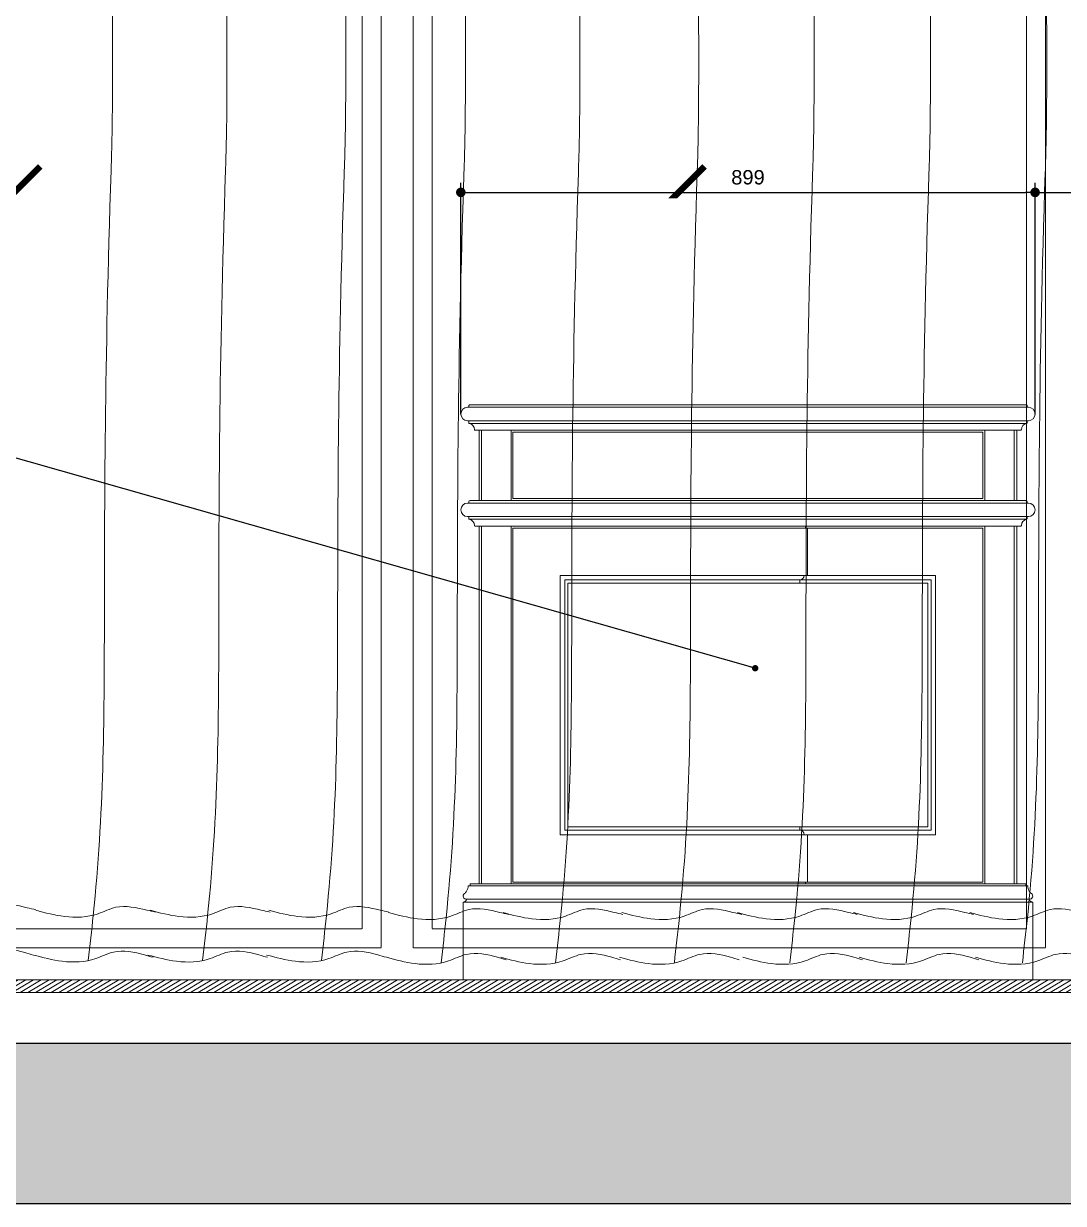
# Model space of a CAD drawing. Header units: inches. Extents: x 274057 to 444617, y 490067 to 635630.
# Drawn here: x 356785 to 358413, y 491745 to 493591 of the extents above; entities that cross this region are included whole.
import ezdxf

# ---------------------------------------------------------------- set-up
doc = ezdxf.new("R2010")
doc.units = ezdxf.units.IN
doc.header["$MEASUREMENT"] = 0
doc.linetypes.add('HIDDEN', pattern=[0.375, 0.25, -0.125])
for name, color, linetype in [('Calliper_wall hatch_CHB', 8, 'Continuous'), ('CQ curtains and frames', 252, 'Continuous'), ('CQ PANEL DIMENSION', 1, 'Continuous'), ('CQ section wall', 3, 'Continuous'), ('CQ wall section', 5, 'Continuous'), ('CQ_callout', 34, 'Continuous'), ('FURNITURE', 252, 'Continuous')]:
    doc.layers.add(name, color=color, linetype=linetype)
for name, color, linetype, lineweight in [('CQ Architectural Window', 8, 'HIDDEN', 18), ('CQ Furniture', 190, 'Continuous', 0), ('CQ Gypsum Hatch', 8, 'Continuous', 20), ('CQ Section Flooring fin.', 6, 'Continuous', 0)]:
    doc.layers.add(name, color=color, linetype=linetype, lineweight=lineweight)
doc.styles.get("Standard").update_dxf_attribs({"font": 'arial.ttf'})
doc.dimstyles.new('chester 15', dxfattribs={"dimscale": 0.15, "dimtxt": 150, "dimasz": 100, "dimexe": 100, "dimexo": 0, "dimgap": 80, "dimtad": 1, "dimdec": 0, "dimzin": 0, "dimdsep": 46, "dimtxsty": 'Standard', "dimblk": 'DOT', "dimcen": 100, "dimclrd": 1, "dimclre": 1, "dimclrt": 3, "dimadec": 0, "dimazin": 0, "dimtfac": 1, "dimtdec": 0, "dimtofl": 0, "dimtmove": 0, "dimatfit": 3, "dimfxl": 1, "dimtolj": 1, "dimtzin": 0, "dimlwd": -1, "dimarcsym": 0})
doc.dimstyles.get("Standard").update_dxf_attribs({"dimtxt": 0.18, "dimasz": 0.18, "dimexe": 0.18, "dimexo": 0.0625, "dimgap": 0.09, "dimtad": 0, "dimtih": 1, "dimtoh": 1, "dimdec": 4, "dimzin": 0, "dimdsep": 46, "dimtxsty": 'Standard', "dimcen": 0.09, "dimadec": 0, "dimazin": 0, "dimtfac": 1, "dimtdec": 4, "dimtofl": 0, "dimtmove": 0, "dimatfit": 3, "dimfxl": 1, "dimtolj": 1, "dimtzin": 0, "dimarcsym": 0})

# ---------------------------------------------------------------- blocks, each defined once
blk = doc.blocks.new('ff-15 window')
at = {"layer": 'CQ Architectural Window', "elevation": 0}
for points in [[(354831.9, 513252.5), (359931.9, 513252.5), (359931.9, 510602.5), (354831.9, 510602.5)], [(357881.9, 513202.5), (356891.9, 513202.5), (356891.9, 510652.5), (357881.9, 510652.5)], [(358921.9, 513202.5), (357931.9, 513202.5), (357931.9, 510652.5), (358921.9, 510652.5)], [(357851.9, 513172.5), (356921.9, 513172.5), (356921.9, 510682.5), (357851.9, 510682.5)], [(358891.9, 513172.5), (357961.9, 513172.5), (357961.9, 510682.5), (358891.9, 510682.5)]]:
    blk.add_lwpolyline(points, close=True, dxfattribs=at)
for points in [[(357348.3, 511875.7, 10, 10, 0), (357298.3, 511825.7, 0, 0, 0), (357498.3, 511825.7, 0, 0, 0)], [(358388.3, 511875.7, 10, 10, 0), (358338.3, 511825.7, 0, 0, 0), (358538.3, 511825.7, 0, 0, 0)]]:
    blk.add_lwpolyline(points, format="xyseb", dxfattribs=at)
blk = doc.blocks.new('ff15 section c and d')
at = {"layer": 'Calliper_wall hatch_CHB', "ltscale": 300}
h = blk.add_hatch(dxfattribs=at)
h.set_pattern_fill('AR-CONC', color=256, scale=10, angle=-13.9714, style=0)
h.set_pattern_definition([(36.028577, (0, 0), (68.0890203, -23.40695), [7.5, -82.5]), (341.028577, (0, 0), (4.6961155, 76.3439316), [6, -66]), (86.480021, (5.674, -1.95), (72.7851354, 52.936981), [6.374019, -70.114211]), (32.212777, (4.83, 19.41), (99.570572, -41.829513), [11.25, -123.75]), (82.664212, (13.13, 15.92), (114.220033, 71.96377), [9.561034, -105.171376]), (337.21274, (4.83, 19.41), (114.220033, 71.96377), [9, -99]), (7.028577, (13.326, 12.14), (48.2040844, -53.482392), [7.5, -82.5]), (312.028577, (13.326, 12.14), (41.119588, 64.495185), [6, -66]), (57.480021, (17.34, 7.685), (89.323671, 11.012793), [6.374019, -70.114211]), (23.5285767, (0, 0), (9.2173322, 32.010976), [0, -65.2, 0, -67, 0, -66.25]), (353.528577, (0, 0), (35.0512903, 31.9228578), [0, -38.2, 0, -63.7, 0, -25.25]), (313.5285767, (-21.64, 5.384), (51.2584374, -15.0772595), [0, -25, 0, -78, 0, -103.5]), (303.528577, (-31.344, 7.8), (59.0102484, -4.3659754), [0, -32.5, 0, -51.8, 0, -73.5])])
h.paths.add_polyline_path([(359082.1, 520249.3), (351544, 520249.3), (351544, 519999.3), (359082.1, 519999.3)])
h.paths.add_polyline_path([(359082.1, 516299.3), (351544, 516299.3), (351544, 516049.3), (359082.1, 516049.3)])
at = {"layer": 'CQ Gypsum Hatch'}
h = blk.add_hatch(dxfattribs=at)
h.set_pattern_fill('ANSI31', color=256, scale=50, angle=-13.971423)
h.paths.add_polyline_path([(351925.4, 516379.3), (358425.4, 516379.3), (358425.4, 516399.3), (351925.4, 516399.3)])
at = {"layer": 'CQ Section Flooring fin.'}
for p, q in [((358425.4, 516399.3, 0), (351925.4, 516399.3, 0)), ((358425.4, 516379.3, 0), (351925.4, 516379.3, 0))]:
    blk.add_line(p, q, dxfattribs=at)
at = {"layer": 'CQ section wall', "elevation": 0}
for points in [[(359082.1, 516299.3), (351544, 516299.3)], [(351544, 516049.3), (359082.1, 516049.3)]]:
    blk.add_lwpolyline(points, dxfattribs=at)
blk = doc.blocks.new('curtain')
at = {"layer": 'FURNITURE', "lineweight": 0}
for points, knots in [([(869.4, 5.8, 0), (872.2, 29.5, 0), (894, 219.2, 0), (895.1, 517.1, 0), (895.1, 934.2, 0), (905.3, 1242.5, 0), (905.3, 1242.5, 0), (905.3, 1242.5, 0), (905.3, 1242.5, 0), (908.5, 1339.6, 0), (911.7, 1436.6, 0), (891.2, 2879.5, 0)], [0, 0, 0, 0, 71.629295, 572.783283, 1105.042084, 1105.042084, 1105.042084, 1105.044075, 1105.044075, 1105.044075, 1272.514684, 1272.514684, 1272.514684, 1272.514684]), ([(1048.5, 5.8, 0), (1051.3, 29.5, 0), (1073.1, 219.2, 0), (1074.2, 517.1, 0), (1074.2, 934.2, 0), (1084.4, 1242.5, 0), (1084.4, 1242.5, 0), (1084.4, 1242.5, 0), (1084.4, 1242.5, 0), (1087.6, 1339.6, 0), (1090.8, 1436.6, 0), (1070.3, 2879.5, 0)], [0, 0, 0, 0, 71.629295, 572.783283, 1105.042084, 1105.042084, 1105.042084, 1105.044075, 1105.044075, 1105.044075, 1272.514684, 1272.514684, 1272.514684, 1272.514684]), ([(1234.5, 5.8, 0), (1237.3, 29.5, 0), (1259.1, 219.2, 0), (1260.2, 517.1, 0), (1260.2, 934.2, 0), (1270.4, 1242.5, 0), (1270.4, 1242.5, 0), (1270.4, 1242.5, 0), (1270.4, 1242.5, 0), (1273.6, 1339.6, 0), (1276.8, 1436.6, 0), (1256.3, 2879.5, 0)], [0, 0, 0, 0, 71.629295, 572.783283, 1105.042084, 1105.042084, 1105.042084, 1105.044075, 1105.044075, 1105.044075, 1272.514684, 1272.514684, 1272.514684, 1272.514684]), ([(1421.9, 2.2, 0), (1424.6, 25.9, 0), (1446.5, 215.6, 0), (1447.5, 513.4, 0), (1447.5, 930.6, 0), (1457.7, 1238.9, 0), (1457.7, 1238.9, 0), (1457.7, 1238.9, 0), (1457.7, 1238.9, 0), (1460.9, 1335.9, 0), (1464.1, 1433, 0), (1443.6, 2875.9, 0)], [0, 0, 0, 0, 71.629295, 572.783283, 1105.042084, 1105.042084, 1105.042084, 1105.044075, 1105.044075, 1105.044075, 1272.514684, 1272.514684, 1272.514684, 1272.514684]), ([(1601, 2.2, 0), (1603.7, 25.9, 0), (1625.6, 215.6, 0), (1626.6, 513.4, 0), (1626.6, 930.6, 0), (1636.8, 1238.9, 0), (1636.8, 1238.9, 0), (1636.8, 1238.9, 0), (1636.8, 1238.9, 0), (1640, 1335.9, 0), (1643.2, 1433, 0), (1622.7, 2875.9, 0)], [0, 0, 0, 0, 71.629295, 572.783283, 1105.042084, 1105.042084, 1105.042084, 1105.044075, 1105.044075, 1105.044075, 1272.514684, 1272.514684, 1272.514684, 1272.514684]), ([(1787, 2.2, 0), (1789.7, 25.9, 0), (1811.6, 215.6, 0), (1812.6, 513.4, 0), (1812.6, 930.6, 0), (1822.8, 1238.9, 0), (1822.8, 1238.9, 0), (1822.8, 1238.9, 0), (1822.8, 1238.9, 0), (1826, 1335.9, 0), (1829.2, 1433, 0), (1808.7, 2875.9, 0)], [0, 0, 0, 0, 71.629295, 572.783283, 1105.042084, 1105.042084, 1105.042084, 1105.044075, 1105.044075, 1105.044075, 1272.514684, 1272.514684, 1272.514684, 1272.514684]), ([(1967.7, 2.2, 0), (1970.4, 25.9, 0), (1992.3, 215.6, 0), (1993.3, 513.4, 0), (1993.3, 930.6, 0), (2003.5, 1238.9, 0), (2003.5, 1238.9, 0), (2003.5, 1238.9, 0), (2003.5, 1238.9, 0), (2006.7, 1335.9, 0), (2009.9, 1433, 0), (1989.4, 2875.9, 0)], [0, 0, 0, 0, 71.629295, 572.783283, 1105.042084, 1105.042084, 1105.042084, 1105.044075, 1105.044075, 1105.044075, 1272.514684, 1272.514684, 1272.514684, 1272.514684]), ([(2149.7, 2.2, 0), (2152.5, 25.9, 0), (2174.3, 215.6, 0), (2175.4, 513.4, 0), (2175.4, 930.6, 0), (2185.6, 1238.9, 0), (2185.6, 1238.9, 0), (2185.6, 1238.9, 0), (2185.6, 1238.9, 0), (2188.8, 1335.9, 0), (2192, 1433, 0), (2171.5, 2875.9, 0)], [0, 0, 0, 0, 71.629295, 572.783283, 1105.042084, 1105.042084, 1105.042084, 1105.044075, 1105.044075, 1105.044075, 1272.514684, 1272.514684, 1272.514684, 1272.514684]), ([(2331.8, 2.2, 0), (2334.5, 25.9, 0), (2356.4, 215.6, 0), (2357.4, 513.4, 0), (2357.4, 930.6, 0), (2367.6, 1238.9, 0), (2367.6, 1238.9, 0), (2367.6, 1238.9, 0), (2367.6, 1238.9, 0), (2370.8, 1335.9, 0), (2374, 1433, 0), (2353.5, 2875.9, 0)], [0, 0, 0, 0, 71.629295, 572.783283, 1105.042084, 1105.042084, 1105.042084, 1105.044075, 1105.044075, 1105.044075, 1272.514684, 1272.514684, 1272.514684, 1272.514684]), ([(2249.7, 81, 0), (2264.6, 77.1, 0), (2296.4, 68.6, 0), (2340.8, 70, 0), (2380.3, 91.7, 0), (2412.5, 83.9, 0), (2432.8, 79.2, 0), (2437.4, 78.1, 0), (2437.4, 78.1, 0), (2437.4, 78.1, 0), (2437.4, 78.1, 0), (2450.5, 75.1, 0), (2463.7, 72.1, 0), (2476.9, 69, 0)], [0, 0, 0, 0, 46.118268, 98.773046, 128.480443, 177.099628, 191.237799, 191.237799, 191.237799, 191.237799, 191.237799, 191.237799, 232.082424, 232.082424, 232.082424, 232.082424]), ([(2258.2, 11, 0), (2273.1, 7, 0), (2304.9, -1.5, 0), (2349.4, 0, 0), (2388.8, 21.4, 0), (2421.2, 14.6, 0), (2441.1, 8.7, 0), (2445.6, 7.3, 0), (2445.6, 7.3, 0), (2445.6, 7.3, 0), (2445.6, 7.3, 0), (2454.6, 4.7, 0), (2463.6, 2, 0), (2472.6, -0.7, 0)], [0, 0, 0, 0, 46.118268, 98.773047, 128.480444, 177.099628, 191.155182, 191.155182, 191.155182, 191.155182, 191.155182, 191.155182, 219.484508, 219.484508, 219.484508, 219.484508])]:
    blk.add_open_spline(points, degree=3, knots=knots, dxfattribs=at)
for points in [[(600, 88.3, 0), (645.1, 78.5, 0), (697.6, 82.7, 0), (725.4, 93, 0), (773.9, 88.6, 0), (787.6, 85.4, 0)], [(787.4, 84.7, 0), (832.4, 74.9, 0), (884.9, 79.1, 0), (912.8, 89.3, 0), (961.2, 84.9, 0), (975, 81.8, 0)], [(966.5, 84.7, 0), (1011.6, 74.9, 0), (1064, 79.1, 0), (1091.9, 89.3, 0), (1140.3, 84.9, 0), (1154.1, 81.8, 0)], [(1152.5, 84.7, 0), (1197.5, 74.9, 0), (1250, 79.1, 0), (1277.9, 89.3, 0), (1326.3, 84.9, 0), (1340.1, 81.8, 0)], [(1339.8, 81, 0), (1384.9, 71.3, 0), (1437.4, 75.5, 0), (1465.3, 85.7, 0), (1513.7, 81.3, 0), (1527.5, 78.1, 0)], [(1518.9, 81, 0), (1564, 71.3, 0), (1616.5, 75.5, 0), (1644.4, 85.7, 0), (1692.8, 81.3, 0), (1706.6, 78.1, 0)], [(1704.9, 81, 0), (1750, 71.3, 0), (1802.5, 75.5, 0), (1830.4, 85.7, 0), (1878.8, 81.3, 0), (1892.6, 78.1, 0)], [(1885.7, 81, 0), (1930.7, 71.3, 0), (1983.2, 75.5, 0), (2011.1, 85.7, 0), (2059.5, 81.3, 0), (2073.3, 78.1, 0)], [(2067.7, 81, 0), (2112.8, 71.3, 0), (2165.2, 75.5, 0), (2193.1, 85.7, 0), (2241.5, 81.3, 0), (2255.3, 78.1, 0)], [(596.3, 18.2, 0), (641.4, 8.4, 0), (693.9, 12.6, 0), (721.8, 22.9, 0), (770.2, 18.5, 0), (783.7, 14.6, 0)], [(783.7, 14.6, 0), (828.8, 4.8, 0), (881.2, 9, 0), (909.1, 19.3, 0), (957.5, 14.9, 0), (971, 11, 0)], [(962.8, 14.6, 0), (1007.9, 4.8, 0), (1060.4, 9, 0), (1088.2, 19.3, 0), (1136.7, 14.9, 0), (1150.2, 11, 0)], [(1148.8, 14.6, 0), (1193.9, 4.8, 0), (1246.4, 9, 0), (1274.2, 19.3, 0), (1322.7, 14.9, 0), (1336.2, 11, 0)], [(1336.2, 11, 0), (1381.2, 1.2, 0), (1433.7, 5.4, 0), (1461.6, 15.6, 0), (1510, 11.2, 0), (1523.5, 7.3, 0)], [(1515.3, 11, 0), (1560.3, 1.2, 0), (1612.8, 5.4, 0), (1640.7, 15.6, 0), (1689.1, 11.2, 0), (1702.6, 7.3, 0)], [(1701.3, 11, 0), (1746.3, 1.2, 0), (1798.8, 5.4, 0), (1826.7, 15.6, 0), (1875.1, 11.2, 0), (1888.6, 7.3, 0)], [(1894.1, 11, 0), (1939.2, 1.2, 0), (1991.7, 5.4, 0), (2019.6, 15.6, 0), (2068, 11.2, 0), (2081.5, 7.3, 0)], [(2076.2, 11, 0), (2121.3, 1.2, 0), (2173.7, 5.4, 0), (2201.6, 15.6, 0), (2250, 11.2, 0), (2263.5, 7.3, 0)]]:
    blk.add_spline(points, degree=3, dxfattribs=at)
blk = doc.blocks.new('Desk classic side')
at = {"color": 0}
for p, q in [((323302.9, 504709.5, 0), (323302.9, 504599.5, 0)), ((323306.9, 504709.5, 0), (323306.9, 504599.5, 0)), ((324140.6, 504709.5, 0), (324140.6, 504599.5, 0)), ((324144.6, 504709.5, 0), (324144.6, 504599.5, 0)), ((323302.9, 504559.5, 0), (323302.9, 503999.5, 0)), ((323306.9, 504559.5, 0), (323306.9, 503999.5, 0)), ((324140.6, 504559.5, 0), (324140.6, 503999.5, 0)), ((324144.6, 504559.5, 0), (324144.6, 503999.5, 0)), ((323723.7, 503999.5, 0), (323302.9, 503999.5, 0)), ((323723.7, 503999.5, 0), (324144.6, 503999.5, 0)), ((323723.7, 503970.9, 0), (323277.9, 503970.9, 0)), ((323723.7, 503970.9, 0), (324169.6, 503970.9, 0))]:
    blk.add_line(p, q, dxfattribs=at)
at = {"color": 0, "lineweight": 0}
for p, q in [((323306.9, 504709.5, 0), (323306.9, 504599.5, 0)), ((324140.6, 504709.5, 0), (324140.6, 504599.5, 0)), ((323306.9, 504559.5, 0), (323306.9, 503999.5, 0)), ((324140.6, 504559.5, 0), (324140.6, 503999.5, 0))]:
    blk.add_line(p, q, dxfattribs=at)
at = {"color": 0, "lineweight": 0, "ltscale": 100}
for p, q in [((323723.7, 503996.5, 0), (323288.9, 503996.5, 0)), ((323723.7, 503996.5, 0), (324158.6, 503996.5, 0)), ((323723.7, 503975.6, 0), (323283.5, 503975.6, 0)), ((323723.7, 503975.6, 0), (324164, 503975.6, 0))]:
    blk.add_line(p, q, dxfattribs=at)
at = {"color": 0, "elevation": 0}
for points in [[(323302.9, 504749.5), (323288.8, 504749.5, 0.414214), (323286.8, 504747.5), (323286.8, 504745.5), (323284.8, 504745.5, 1), (323284.8, 504724.5), (323286.8, 504724.5), (323286.8, 504721.4, 0.373903), (323287.6, 504720.4, -0.335901), (323295.7, 504710.5, 0.451555), (323296.7, 504709.5), (323302.9, 504709.5)], [(324144.6, 504749.5), (324158.7, 504749.5, -0.414214), (324160.7, 504747.5), (324160.7, 504745.5), (324162.7, 504745.5, -1), (324162.7, 504724.5), (324160.7, 504724.5), (324160.7, 504721.4, -0.373903), (324159.8, 504720.4, 0.335901), (324151.7, 504710.5, -0.451555), (324150.7, 504709.5), (324144.6, 504709.5)], [(323302.9, 504599.5), (323288.8, 504599.5, 0.414214), (323286.8, 504597.5), (323286.8, 504595.5), (323284.8, 504595.5, 1), (323284.8, 504574.5), (323286.8, 504574.5), (323286.8, 504571.4, 0.373903), (323287.6, 504570.4, -0.335901), (323295.7, 504560.5, 0.451555), (323296.7, 504559.5), (323302.9, 504559.5)], [(324144.6, 504599.5), (324158.7, 504599.5, -0.414214), (324160.7, 504597.5), (324160.7, 504595.5), (324162.7, 504595.5, -1), (324162.7, 504574.5), (324160.7, 504574.5), (324160.7, 504571.4, -0.373903), (324159.8, 504570.4, 0.335901), (324151.7, 504560.5, -0.451555), (324150.7, 504559.5), (324144.6, 504559.5)], [(323799.8, 504470.3), (323804.8, 504470.3), (323804.8, 504475.3, 0.413614), (323811.9, 504482.4), (323816.9, 504482.4), (323816.9, 504553.2), (323816.9, 504556.5), (323813.9, 504556.5), (323813.9, 504559.5), (323799.8, 504559.5)], [(323799.8, 504088.6), (323804.8, 504088.6), (323804.8, 504083.6, -0.413614), (323811.9, 504076.5), (323816.9, 504076.5), (323816.9, 504005.8), (323816.9, 504002.5), (323813.9, 504002.5), (323813.9, 503999.5), (323799.8, 503999.5)], [(323302.9, 503999.5), (323288.9, 503999.5), (323288.9, 503996.5), (323285.9, 503996.5, -0.143021), (323283.4, 503988.1, -0.080702), (323280, 503984.4, 0.808897), (323283.5, 503975.7, -0.367577), (323277.9, 503970.9), (323277.9, 503849.5), (323302.9, 503849.5), (323723.7, 503849.5)], [(324144.6, 503999.5), (324158.6, 503999.5), (324158.6, 503996.5), (324161.6, 503996.5, 0.143021), (324164.1, 503988.1, 0.080702), (324167.4, 503984.4, -0.808897), (324163.9, 503975.7, 0.367577), (324169.6, 503970.9), (324169.6, 503849.5), (324144.6, 503849.5), (323723.7, 503849.5)]]:
    blk.add_lwpolyline(points, format="xyb", dxfattribs=at)
at = {"color": 0, "lineweight": 0, "ltscale": 100, "elevation": 0}
for points in [[(323286.8, 504745.5), (323723.7, 504745.5)], [(324160.7, 504745.5), (323723.7, 504745.5)], [(323286.8, 504724.5), (323723.7, 504724.5)], [(324160.7, 504724.5), (323723.7, 504724.5)], [(323287.6, 504720.4), (323723.7, 504720.4)], [(323723.7, 504706.5), (323355.9, 504706.5), (323355.9, 504602.5), (323723.7, 504602.5)], [(324159.8, 504720.4), (323723.7, 504720.4)], [(323723.7, 504706.5), (324091.6, 504706.5), (324091.6, 504602.5), (323723.7, 504602.5)], [(323286.8, 504595.5), (323723.7, 504595.5)], [(324160.7, 504595.5), (323723.7, 504595.5)], [(323286.8, 504574.5), (323723.7, 504574.5)], [(323287.6, 504570.4), (323723.7, 504570.4)], [(323723.7, 504556.5), (323355.9, 504556.5), (323355.9, 504002.5), (323723.7, 504002.5)], [(324160.7, 504574.5), (323723.7, 504574.5)], [(324159.8, 504570.4), (323723.7, 504570.4)], [(323723.7, 504556.5), (324091.6, 504556.5), (324091.6, 504002.5), (323723.7, 504002.5)], [(323723.7, 504482.4), (323430, 504482.4), (323430, 504076.5), (323723.7, 504076.5)], [(323723.7, 504482.4), (324017.5, 504482.4), (324017.5, 504076.5), (323723.7, 504076.5)], [(323723.7, 504475.3), (323437, 504475.3), (323437, 504083.6), (323723.7, 504083.6)], [(323723.7, 504475.3), (324010.4, 504475.3), (324010.4, 504083.6), (323723.7, 504083.6)]]:
    blk.add_lwpolyline(points, dxfattribs=at)
at = {"color": 0, "elevation": 0}
for points in [[(323302.9, 504749.5), (323723.7, 504749.5)], [(323302.9, 504749.5), (323723.7, 504749.5)], [(324144.6, 504749.5), (323723.7, 504749.5)], [(324144.6, 504749.5), (323723.7, 504749.5)], [(323302.9, 504709.5), (323723.7, 504709.5)], [(323723.7, 504709.5), (323352.9, 504709.5), (323352.9, 504599.5), (323723.7, 504599.5)], [(324144.6, 504709.5), (323723.7, 504709.5)], [(323723.7, 504709.5), (324094.6, 504709.5), (324094.6, 504599.5), (323723.7, 504599.5)], [(323302.9, 504599.5), (323723.7, 504599.5)], [(324144.6, 504599.5), (323723.7, 504599.5)], [(323302.9, 504559.5), (323723.7, 504559.5)], [(323723.7, 504559.5), (323352.9, 504559.5), (323352.9, 503999.5), (323723.7, 503999.5)], [(324144.6, 504559.5), (323723.7, 504559.5)], [(323723.7, 504559.5), (324094.6, 504559.5), (324094.6, 503999.5), (323723.7, 503999.5)], [(323723.7, 504088.6), (323442, 504088.6), (323442, 504470.3), (323723.7, 504470.3)], [(323723.7, 504088.6), (324005.4, 504088.6), (324005.4, 504470.3), (323723.7, 504470.3)]]:
    blk.add_lwpolyline(points, dxfattribs=at)
blk = doc.blocks.new('_Dot')
at = {"color": 0, "linetype": 'ByBlock', "lineweight": -2}
blk.add_line((-0.5, 0), (-1, 0), dxfattribs=at)
at = {"color": 0, "linetype": 'ByBlock', "const_width": 0.5}
blk.add_lwpolyline([(-0.25, 0, 1), (0.25, 0, 1)], format="xyb", close=True, dxfattribs=at)
blk = doc.blocks.new('*D1480')
at = {"layer": 'CQ PANEL DIMENSION', "color": 1, "lineweight": -2, "transparency": 16777216}
for p, q in [((358368.7, 492980.2), (358368.7, 493342.2)), ((360075.1, 492980.2), (360075.1, 493342.2))]:
    blk.add_line(p, q, dxfattribs=at)
at = {"layer": 'CQ PANEL DIMENSION', "color": 1, "transparency": 16777216}
blk.add_line((358383.7, 493327.2), (360060.1, 493327.2), dxfattribs=at)
at = {"layer": 'Defpoints', "color": 0, "transparency": 16777216}
for p in [(360075.1, 493327.2), (358368.7, 492980.2, 0), (360075.1, 492980.2, 0)]:
    blk.add_point(p, dxfattribs=at)
at = {"layer": 'CQ PANEL DIMENSION', "color": 1, "transparency": 16777216, "xscale": 15, "yscale": 15, "zscale": 15, "rotation": 180}
blk.add_blockref('_Dot', (358368.7, 493327.2), dxfattribs=at)
at = {"layer": 'CQ PANEL DIMENSION', "color": 1, "transparency": 16777216, "xscale": 15, "yscale": 15, "zscale": 15}
blk.add_blockref('_Dot', (360075.1, 493327.2), dxfattribs=at)
at = {"layer": 'CQ PANEL DIMENSION', "color": 3, "transparency": 16777216, "insert": (359221.9, 493350.7), "char_height": 22.5, "attachment_point": 5}
blk.add_mtext('\\A1;1706', dxfattribs=at)
blk = doc.blocks.new('*D1481')
at = {"layer": 'CQ PANEL DIMENSION', "color": 1, "lineweight": -2, "transparency": 16777216}
for p, q in [((357469.8, 492980.2), (357469.8, 493342.2)), ((358368.7, 492980.2), (358368.7, 493342.2))]:
    blk.add_line(p, q, dxfattribs=at)
at = {"layer": 'CQ PANEL DIMENSION', "color": 1, "transparency": 16777216}
blk.add_line((357484.8, 493327.2), (358353.7, 493327.2), dxfattribs=at)
at = {"layer": 'Defpoints', "color": 0, "transparency": 16777216}
for p in [(358368.7, 493327.2), (357469.8, 492980.2, 0), (358368.7, 492980.2, 0)]:
    blk.add_point(p, dxfattribs=at)
at = {"layer": 'CQ PANEL DIMENSION', "color": 1, "transparency": 16777216, "xscale": 15, "yscale": 15, "zscale": 15, "rotation": 180}
blk.add_blockref('_Dot', (357469.8, 493327.2), dxfattribs=at)
at = {"layer": 'CQ PANEL DIMENSION', "color": 1, "transparency": 16777216, "xscale": 15, "yscale": 15, "zscale": 15}
blk.add_blockref('_Dot', (358368.7, 493327.2), dxfattribs=at)
at = {"layer": 'CQ PANEL DIMENSION', "color": 3, "transparency": 16777216, "insert": (357919.3, 493350.7), "char_height": 22.5, "attachment_point": 5}
blk.add_mtext('\\A1;899', dxfattribs=at)

msp = doc.modelspace()

# ---------------------------------------------------------------- hatches: boundary and pattern name
at = {"layer": 'CQ curtains and frames', "linetype": 'ByBlock', "ltscale": 200}
h = msp.add_hatch(dxfattribs=at)
h.set_pattern_fill('PLASTI,_O', color=256, scale=500, angle=90)
h.set_pattern_definition([(90, (0, -24304.54), (-125, 8e-15), []), (90, (-15.62, -24304.54), (-125, 8e-15), []), (90, (-31.25, -24304.54), (-125, 8e-15), []), (90, (-78.12, -24304.54), (-125, 8e-15), [])])
edge = h.paths.add_edge_path()
edge.add_line((359636.1, 493216.7), (359636.1, 494854.7))
edge.add_line((359636.1, 494854.7), (359615.1, 494884.7))
edge.add_line((359615.1, 494884.7), (359611.1, 494954.8))
edge.add_line((359611.1, 494954.8), (359625.1, 494974.9))
edge.add_line((359625.1, 494974.9), (359625.1, 494994.7))
edge.add_line((359625.1, 494994.7), (354065.1, 494994.8))
edge.add_line((354065.1, 494994.8), (354065.1, 494974.9))
edge.add_line((354065.1, 494974.9), (354069.1, 494974.9))
edge.add_line((354069.1, 494974.9), (354070.3, 494972))
edge.add_line((354070.3, 494972), (354073.1, 494970.9))
edge.add_line((354073.1, 494970.9), (354073.1, 494967.9))
edge.add_arc((354073.1, 494964.9), 3, 0, 90, ccw=False)
edge.add_line((354076.1, 494964.9), (354079.1, 494964.9))
edge.add_line((354079.1, 494964.9), (354079.1, 494924.7))
edge.add_line((354079.1, 494924.7), (354076.1, 494924.7))
edge.add_arc((354073.1, 494924.7), 3, 270, 360, ccw=False)
edge.add_line((354073.1, 494921.7), (354073.1, 494918.7))
edge.add_arc((354073.1, 494914.7), 4, 90, 180)
edge.add_line((354069.1, 494914.7), (354065.1, 494914.7))
edge.add_line((354065.1, 494914.7), (354065.1, 494894.7))
edge.add_line((354065.1, 494894.7), (354068.1, 494894.7))
edge.add_arc((354071.1, 494894.7), 3, 180, 270)
edge.add_line((354071.1, 494891.7), (354071.1, 494888.7))
edge.add_arc((354071.1, 494884.7), 4, -90, 90, ccw=False)
edge.add_line((354071.1, 494880.7), (354071.1, 494877.7))
edge.add_arc((354071.1, 494874.7), 3, 90, 180)
edge.add_line((354068.1, 494874.7), (354065.1, 494874.7))
edge.add_line((354065.1, 494874.7), (354065.1, 494853.4))
edge.add_line((354065.1, 494853.4), (354052, 494853.4))
edge.add_line((354052, 494853.4), (354069.2, 492209.8))
edge.add_line((354069.2, 492209.8), (354295.1, 492209.7))
edge.add_line((354295.1, 492209.7), (354295.1, 494744.7))
edge.add_line((354295.1, 494744.7), (359395.1, 494744.7))
edge.add_line((359395.1, 494744.7), (359394.7, 493216.7))
edge.add_line((359394.7, 493216.7), (359636.1, 493216.9))

# ---------------------------------------------------------------- block references
at = {"layer": 'CQ curtains and frames'}
for name, p in [('curtain', (356017, 492118.9, 0)), ('ff-15 window', (-536.8, -18507.8, 0))]:
    msp.add_blockref(name, p, dxfattribs=at)
at = {"layer": 'CQ Furniture'}
msp.add_blockref('Desk classic side', (34195.5, -11754.7, 0), dxfattribs=at)
at = {"layer": 'CQ wall section'}
msp.add_blockref('ff15 section c and d', (1669.7, -24304.5), dxfattribs=at)

# ---------------------------------------------------------------- dimensions: what is measured, and where the dimension line sits
at = {"layer": 'CQ PANEL DIMENSION'}
for base, p1, p2, picture, middle in [((358368.7, 493327.2), (357469.8, 492980.2, 0), (358368.7, 492980.2, 0), '*D1481', (357919.3, 493350.7)), ((360075.1, 493327.2), (358368.7, 492980.2, 0), (360075.1, 492980.2, 0), '*D1480', (359221.9, 493350.7))]:
    dim = msp.add_linear_dim(base=base, p1=p1, p2=p2, dimstyle='chester 15', dxfattribs=at)
    dim.commit()
    dim.dimension.update_dxf_attribs({"geometry": picture, "text_midpoint": middle})

# ---------------------------------------------------------------- leaders
at = {"layer": 'CQ_callout'}
msp.add_leader([(357930.6, 492582.4), (354490.4, 493560.6), (352926.5, 493560.6)], dimstyle='Standard', override={"dimasz": 10, "dimldrblk": 'Dot', "dimfxl": 0.1, "dimarcsym": 2}, dxfattribs=at)

doc.saveas('drawing.dxf')
